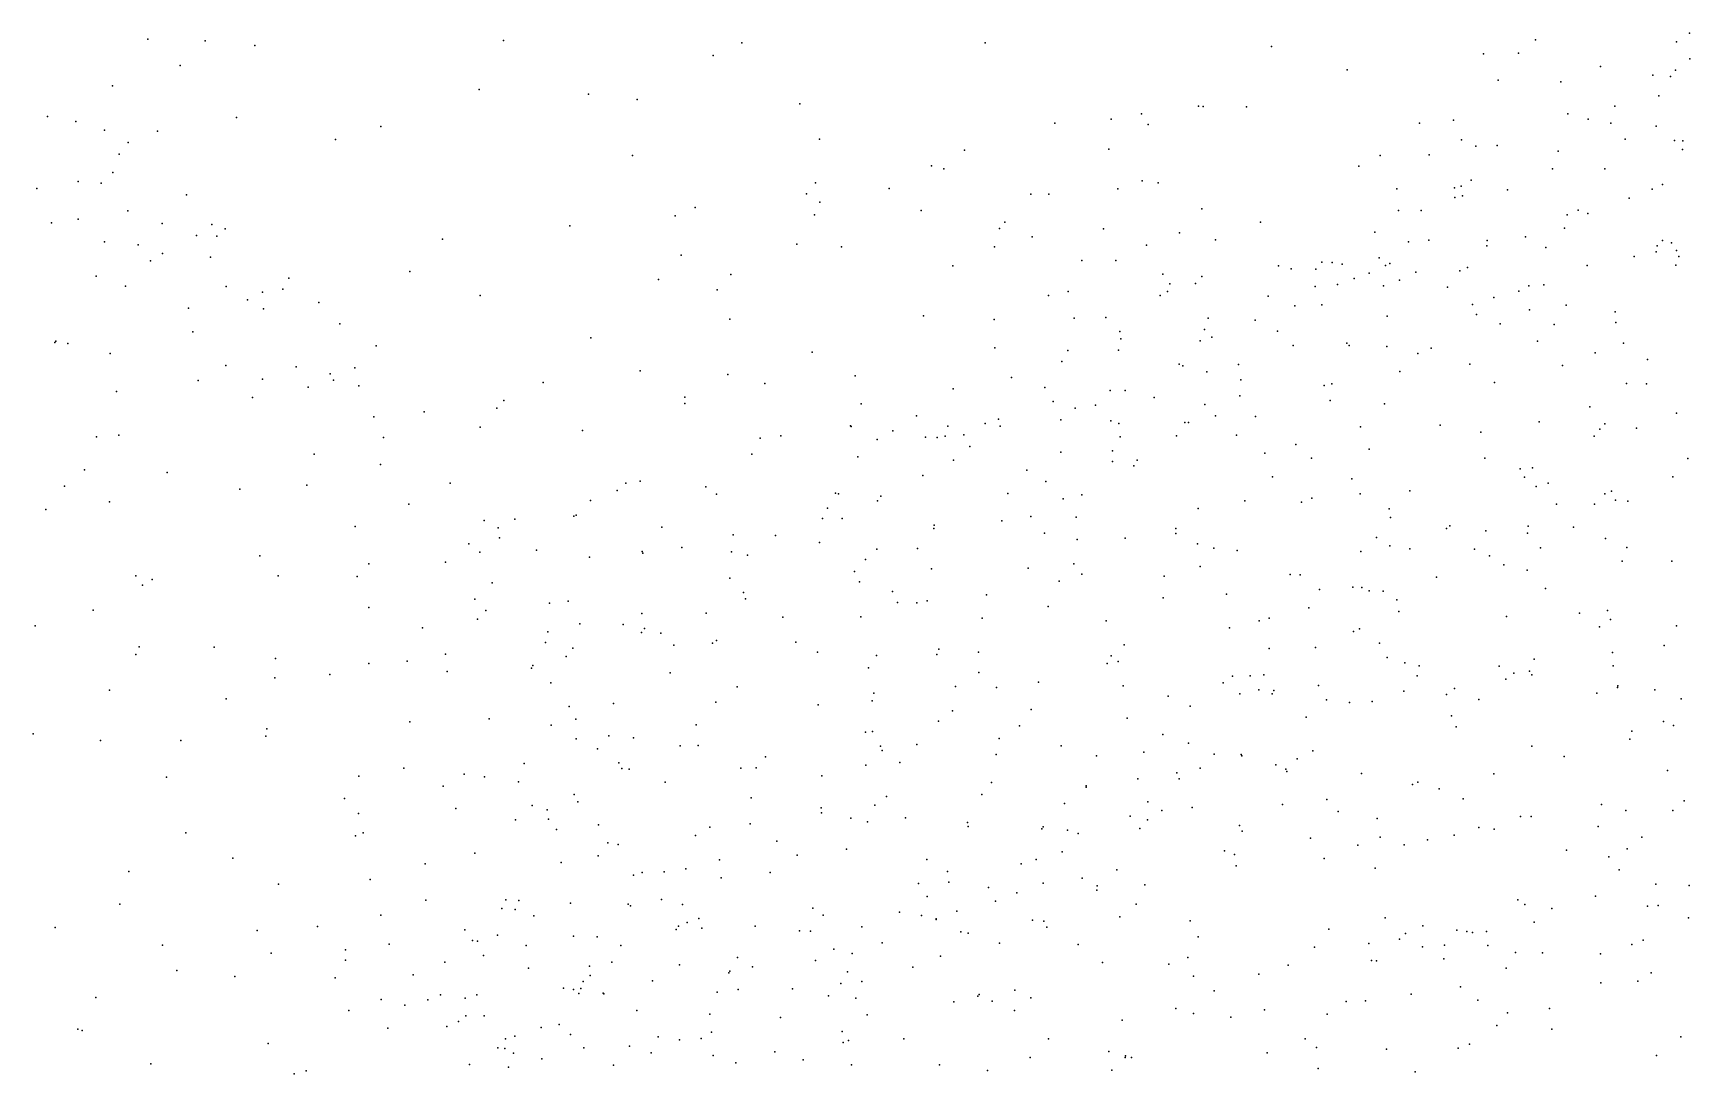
# Model space of a CAD drawing. Header units: metres. Extents: x -25 to 25, y -27.8 to 27.8.
# Drawn here: x -15.273 to -12.585, y 11.886 to 13.573 of the extents above; entities that cross this region are included whole.
import ezdxf

# ---------------------------------------------------------------- set-up
doc = ezdxf.new("R2010")
doc.units = ezdxf.units.M

msp = doc.modelspace()

# ---------------------------------------------------------------- linework, layer by layer
for p in [(-15.0862, 13.5639, 14.3779), (-14.9936, 13.5612, 11.52), (-14.913, 13.5536, 14.65), (-14.5093, 13.5615, 14.7695), (-14.1228, 13.558, 10.6411), (-13.7278, 13.558, 14.5254), (-13.2634, 13.5516, 10.4463), (-12.8351, 13.5627, -9.1141), (-12.6062, 13.5594, -8.1062), (-12.5849, 13.5735, -11.3338), (-15.0339, 13.5208, 14.5224), (-14.1693, 13.5375, 14.6948), (-12.9195, 13.5401, 10.6238), (-12.8623, 13.5413, -8.4473), (-12.5845, 13.5319, -11.0073), (-13.1404, 13.5141, -9.3189), (-12.8953, 13.497, 15.8571), (-12.7938, 13.4944, -11.4222), (-12.7293, 13.5195, -11.1175), (-12.6447, 13.5054, -9.1426), (-12.6161, 13.5033, -11.5543), (-12.6077, 13.5134, -5.8751), (-15.1436, 13.4882, 11.643), (-14.549, 13.4821, 11.1227), (-14.3715, 13.4748, 10.8699), (-12.6346, 13.4718, 10.901), (-14.2925, 13.4658, 14.8454), (-14.0285, 13.4586, 10.514), (-13.4743, 13.4427, 10.369), (-13.3815, 13.4549, 15.2955), (-13.3742, 13.4546, -9.3183), (-13.3039, 13.4542, 15.523), (-12.7825, 13.4426, -6.1115), (-12.7063, 13.4549, 2.8598), (-15.2491, 13.4384, -6.8365), (-15.203, 13.4302, 14.4104), (-15.1567, 13.4162, -6.6942), (-15.0709, 13.4144, 14.6587), (-14.9423, 13.4367, 11.4319), (-14.7085, 13.4222, 14.9215), (-13.615, 13.4275, 14.7473), (-13.5236, 13.4342, -8.821), (-13.4634, 13.4255, 15.039), (-13.0231, 13.4274, -8.4223), (-12.9679, 13.4323, -9.4527), (-12.7497, 13.434, -5.8373), (-12.7125, 13.4277, 3.1051), (-12.6391, 13.4229, -9.2737), (-15.1182, 13.3964, -6.4545), (-14.7817, 13.4011, 11.2924), (-13.9969, 13.4013, 14.8034), (-12.955, 13.4003, 10.5572), (-12.9319, 13.3901, -11.0835), (-12.8973, 13.3912, -11.5996), (-12.6897, 13.4017, 2.5231), (-12.6095, 13.3994, -11.7273), (-12.5959, 13.3989, -5.6), (-15.1329, 13.377, -6.2406), (-14.3, 13.3749, 10.7196), (-13.7614, 13.3839, 10.3737), (-13.5273, 13.3852, -9.2597), (-13.0871, 13.3749, -9.555), (-13.0074, 13.3764, -11.446), (-12.798, 13.3821, -10.9081), (-12.5965, 13.3849, -6.5269), (-15.1996, 13.3331, -5.402), (-15.1432, 13.3473, -6.0592), (-13.815, 13.3584, -5.8778), (-13.7948, 13.3535, 14.8157), (-13.4733, 13.3338, 15.2159), (-13.1217, 13.3576, 15.8094), (-12.9391, 13.335, -9.6094), (-12.8072, 13.3534, -5.6873), (-12.7224, 13.3537, 2.3715), (-15.2663, 13.3217, -5.0746), (-15.162, 13.3303, -5.7004), (-15.0238, 13.3113, 14.8281), (-14.0176, 13.3127, -6.0712), (-14.0031, 13.331, -5.9168), (-13.8834, 13.3218, -6.1509), (-13.654, 13.3123, -9.1044), (-13.6246, 13.3122, -5.7512), (-13.5126, 13.3208, -8.6371), (-13.4473, 13.331, -9.4512), (-13.06, 13.3208, -11.1465), (-12.9664, 13.3226, -6.0266), (-12.9657, 13.3072, 2.6339), (-12.9555, 13.3256, 2.8161), (-12.9533, 13.3095, 3.0017), (-12.8805, 13.3196, -6.3018), (-12.6832, 13.3057, 3.4366), (-12.6454, 13.3206, -9.4679), (-12.6289, 13.3282, 16.0431), (-15.119, 13.2855, -6.9166), (-14.1982, 13.2906, 14.9646), (-14.0047, 13.2789, 14.9236), (-13.9963, 13.2992, -5.7418), (-13.8315, 13.2857, -5.643), (-13.3763, 13.2888, 10.3602), (-13.0571, 13.2861, -8.2819), (-13.0203, 13.2861, -10.9862), (-12.7835, 13.2789, 16.0448), (-12.7655, 13.2865, -5.5231), (-12.75, 13.2811, 10.6694), (-15.2426, 13.2657, 14.581), (-15.1992, 13.2719, 11.6209), (-15.0631, 13.2647, -5.593), (-14.9827, 13.2629, -6.6316), (-14.9609, 13.2564, -6.4513), (-14.4016, 13.261, 10.8068), (-14.2306, 13.2774, 10.6189), (-13.7046, 13.2567, -6.2753), (-13.6959, 13.267, -8.9376), (-13.5359, 13.2564, -6.1939), (-13.2809, 13.2667, 15.7105), (-12.7879, 13.2572, -11.8622), (-15.1567, 13.2348, 14.7533), (-15.1023, 13.2301, -5.036), (-15.0075, 13.2455, -5.986), (-14.9746, 13.2443, -6.1725), (-14.6085, 13.2396, 15.0583), (-14.0334, 13.2314, 10.4453), (-13.961, 13.2267, -6.2959), (-13.7129, 13.2267, 14.9695), (-13.6517, 13.2429, -9.2788), (-13.4663, 13.2294, -8.482), (-13.4124, 13.2495, -6.0547), (-13.3543, 13.2382, -5.8933), (-13.0959, 13.2508, -5.9502), (-13.0408, 13.2348, -6.2162), (-13.0078, 13.2378, -9.7808), (-12.9141, 13.2285, -10.7836), (-12.9132, 13.2374, -5.5939), (-12.8511, 13.2433, 3.3471), (-12.8184, 13.2261, -6.5243), (-12.6375, 13.2283, -6.6606), (-12.6288, 13.2372, -5.4192), (-12.6142, 13.2332, -11.9222), (-15.0822, 13.2042, -4.8845), (-15.0624, 13.2164, 11.4808), (-14.9847, 13.2104, -6.795), (-14.221, 13.2132, -5.9454), (-13.5712, 13.2046, 15.151), (-13.516, 13.2049, 15.3043), (-13.1814, 13.2019, -11.1192), (-13.1646, 13.2013, -6.1158), (-13.1488, 13.1987, -5.7534), (-13.0885, 13.2091, 2.8188), (-13.0711, 13.1999, -11.744), (-12.675, 13.2114, -9.6551), (-12.6393, 13.2189, -7.8084), (-12.606, 13.2209, 3.6158), (-12.6025, 13.2111, -10.5779), (-15.1702, 13.1794, -4.5926), (-14.8578, 13.1761, -6.3137), (-14.6614, 13.1867, 11.1177), (-14.2577, 13.174, 15.0534), (-14.1404, 13.1819, -6.2407), (-13.7802, 13.1961, -5.5119), (-13.4394, 13.1826, 15.4836), (-13.3761, 13.179, -5.6384), (-13.2517, 13.1963, -9.8374), (-13.2315, 13.1911, -10.0017), (-13.1915, 13.1907, -10.2295), (-13.1289, 13.1758, 2.671), (-13.105, 13.1842, -10.0901), (-13.0782, 13.1965, -9.9208), (-13.0558, 13.1729, -10.8257), (-13.029, 13.1861, 2.1717), (-12.9576, 13.1878, 10.5098), (-12.9453, 13.1934, -11.8393), (-12.7513, 13.1965, 2.0949), (-12.6073, 13.1971, 10.7151), (-15.1226, 13.1633, -7.0406), (-14.9595, 13.1625, -5.3637), (-14.9002, 13.1536, -5.7512), (-14.8673, 13.1585, -6.5605), (-14.5472, 13.148, 10.9546), (-14.1627, 13.1571, -5.6352), (-13.6251, 13.1478, -5.4774), (-13.5931, 13.1547, -8.5685), (-13.4439, 13.148, -10.0042), (-13.4321, 13.1546, -6.305), (-13.4285, 13.1669, -9.7811), (-13.3867, 13.1676, -10.3053), (-13.2687, 13.1472, -11.2403), (-13.1923, 13.1628, 15.8416), (-13.156, 13.166, 2.4423), (-13.0815, 13.1636, -10.4972), (-12.9779, 13.1613, -8.1462), (-12.9025, 13.1449, -10.0906), (-12.8619, 13.1553, -10.6087), (-12.8458, 13.1639, -9.8725), (-12.8213, 13.1652, -5.4357), (-15.0204, 13.1277, 14.9671), (-14.9247, 13.1408, -5.0453), (-14.8985, 13.1264, -4.8376), (-14.809, 13.1364, 15.0747), (-13.2252, 13.1315, 10.3676), (-13.1818, 13.133, 2.1446), (-12.9373, 13.1333, 16.0326), (-12.8448, 13.1246, -10.2766), (-12.785, 13.1321, 10.5667), (-12.7058, 13.1217, -10.4775), (-14.7749, 13.1022, -6.0229), (-14.1423, 13.1098, 10.5034), (-13.8279, 13.1149, -6.4584), (-13.713, 13.1093, -9.325), (-13.5834, 13.1112, -9.5652), (-13.5322, 13.1123, -10.1653), (-13.372, 13.0929, 10.306), (-13.3661, 13.111, -10.5731), (-13.2897, 13.1079, -11.6572), (-13.0754, 13.1146, 1.9827), (-12.9309, 13.117, -6.5187), (-12.8923, 13.1019, 3.4929), (-12.8047, 13.1009, -11.9782), (-12.7044, 13.1041, 3.6663), (-15.2372, 13.0717, 14.7729), (-15.2358, 13.0742, -7.189), (-15.2164, 13.07, -4.3276), (-15.0134, 13.089, -4.4479), (-14.7159, 13.0662, -6.3054), (-14.3679, 13.0796, -5.8242), (-13.5094, 13.0898, -10.4472), (-13.5076, 13.0776, 10.2103), (-13.3792, 13.0744, -11.5348), (-13.3602, 13.0807, -8.3315), (-13.2533, 13.0902, -10.9557), (-13.2282, 13.0671, 2.7373), (-13.1413, 13.0709, -5.5179), (-13.1373, 13.0671, -8.1956), (-13.0759, 13.0655, -6.4775), (-12.8319, 13.0738, -7.9416), (-12.6921, 13.0705, -10.1282), (-15.1475, 13.054, 11.4967), (-14.0086, 13.0561, 15.0565), (-13.7124, 13.0634, 10.1892), (-13.6035, 13.041, -5.3542), (-13.5939, 13.059, -9.9327), (-13.5115, 13.0591, -8.446), (-13.0261, 13.0538, 3.4047), (-13.0041, 13.0628, -11.9507), (-12.7382, 13.0551, -6.7325), (-12.6533, 13.0443, 1.8798), (-15.0045, 13.0102, -4.3145), (-14.9598, 13.0347, -6.9309), (-14.9001, 13.0122, 15.1106), (-14.8458, 13.0322, -4.4917), (-14.7908, 13.0209, -5.5274), (-14.7854, 13.0108, -5.1127), (-14.7508, 13.0308, -5.7633), (-14.2875, 13.0256, -6.303), (-14.1452, 13.0199, -6.4158), (-13.9389, 13.018, 10.31), (-13.6849, 13.0153, -10.3533), (-13.4129, 13.0367, -11.3243), (-13.4072, 13.0341, -6.4656), (-13.368, 13.0241, -11.0988), (-13.3167, 13.0363, 2.4155), (-13.313, 13.0113, 2.5678), (-13.0549, 13.0249, 15.977), (-12.9414, 13.0367, -5.4068), (-12.7909, 13.0344, 16.1266), (-15.1372, 12.9925, -4.2131), (-14.8265, 12.9994, -6.7689), (-14.7441, 13.0014, -4.9176), (-14.4448, 13.0067, -6.1508), (-14.0851, 13.0055, -5.3896), (-13.78, 12.9966, 9.9724), (-13.6309, 12.9986, 9.9179), (-13.5249, 12.9941, -10.6984), (-13.5006, 12.9942, 10.0786), (-13.3149, 12.9853, 2.995), (-13.1781, 13.0018, 3.3068), (-13.1652, 13.0047, -11.9522), (-12.9015, 13.0067, -6.6556), (-12.6875, 13.0052, -7.7817), (-12.6549, 13.0046, 10.5259), (-14.9167, 12.9827, 11.2147), (-14.6382, 12.9596, -6.4678), (-14.5203, 12.9653, 15.1952), (-14.5089, 12.978, 10.8402), (-14.2151, 12.983, -5.4737), (-14.2151, 12.9731, 10.543), (-13.929, 12.9725, 10.1059), (-13.6177, 12.9762, 9.7023), (-13.5816, 12.9652, -6.549), (-13.5488, 12.9702, -11.686), (-13.4538, 12.9825, -10.8465), (-13.3715, 12.9711, 3.3628), (-13.1683, 12.9779, 1.8032), (-13.0802, 12.9724, 10.3463), (-12.7468, 12.9676, 3.8146), (-12.6062, 12.9573, -5.2367), (-14.7197, 12.9511, -6.6447), (-14.5471, 12.9346, -5.7221), (-13.9463, 12.9368, -5.2867), (-13.9455, 12.9354, -11.4649), (-13.8395, 12.9531, -11.5757), (-13.7884, 12.9361, -9.2986), (-13.7279, 12.9405, -11.7257), (-13.7064, 12.9476, -9.618), (-13.7035, 12.9363, 9.5007), (-13.6049, 12.9465, -11.3292), (-13.5239, 12.9449, -11.1737), (-13.5108, 12.9403, 3.147), (-13.4041, 12.9421, 9.8303), (-13.3981, 12.9421, 3.5611), (-13.354, 12.953, 2.8297), (-13.2892, 12.9517, 10.1365), (-13.119, 12.935, -5.3844), (-12.9894, 12.9378, 3.5953), (-12.829, 12.9432, 10.4), (-12.7305, 12.9313, 4.3208), (-12.7225, 12.9401, 4.5157), (-12.6712, 12.9331, 16.2388), (-15.1696, 12.9187, -4.0669), (-15.1332, 12.9213, 14.9713), (-14.7042, 12.9178, -4.4342), (-14.3809, 12.9289, 10.6845), (-14.0927, 12.9164, 10.2757), (-14.0593, 12.9206, 9.6918), (-13.9033, 12.9145, 9.4829), (-13.8775, 12.9284, -6.5627), (-13.8248, 12.9184, -10.0108), (-13.8055, 12.9179, 3.3265), (-13.793, 12.9197, -8.8809), (-13.7623, 12.9222, -10.6115), (-13.7528, 12.9029, 3.6571), (-13.5089, 12.9187, -5.2909), (-13.4172, 12.9207, -8.3178), (-13.32, 12.9217, 1.8373), (-13.2238, 12.9063, 3.5959), (-12.9234, 12.9265, 16.0848), (-12.7397, 12.9199, 1.7048), (-14.8166, 12.8905, 11.0318), (-14.1063, 12.8906, 10.0606), (-13.9343, 12.8863, 15.1293), (-13.7792, 12.8811, -11.2065), (-13.6049, 12.8941, -10.9883), (-13.5215, 12.8786, 2.2312), (-13.5213, 12.8963, 9.485), (-13.4811, 12.8809, 15.4508), (-13.2743, 12.8922, -12.0787), (-13.1986, 12.8841, 10.0189), (-13.1049, 12.8989, -12.1052), (-12.9172, 12.8843, 3.7415), (-12.588, 12.8839, 10.4099), (-15.189, 12.8655, -7.2643), (-15.055, 12.8607, -7.1471), (-14.7091, 12.874, -5.4006), (-13.8292, 12.8562, 3.141), (-13.6605, 12.8648, 2.9999), (-13.4866, 12.8719, 2.5212), (-13.2616, 12.854, 15.7645), (-13.133, 12.8505, 15.9022), (-12.8601, 12.867, 4.3971), (-12.8528, 12.8534, 4.2301), (-12.8399, 12.8686, -6.8243), (-12.612, 12.8537, 5.4739), (-15.2215, 12.839, 11.4156), (-14.9373, 12.834, -7.0281), (-14.8287, 12.8406, 15.1805), (-14.596, 12.8437, -4.8251), (-14.3248, 12.832, -11.6841), (-14.3108, 12.8439, -6.4447), (-14.2877, 12.8468, -11.4403), (-14.1813, 12.8375, 15.1951), (-14.1639, 12.8258, -11.8897), (-13.9705, 12.8274, 3.4912), (-13.9658, 12.8266, -10.5125), (-13.8974, 12.8228, -11.9767), (-13.691, 12.8268, -6.6192), (-13.6292, 12.8461, 3.7961), (-13.571, 12.8246, 2.0934), (-13.1196, 12.8266, 1.6182), (-13.0391, 12.831, 10.1285), (-12.8339, 12.8382, 4.7626), (-12.8144, 12.8435, -7.9052), (-12.7223, 12.8265, 5.3617), (-12.7115, 12.8307, -6.9156), (-15.2519, 12.8012, 14.8624), (-15.1488, 12.8134, -3.9028), (-14.663, 12.8095, -4.2502), (-14.3682, 12.8155, 15.2235), (-13.9836, 12.8029, -10.1046), (-13.9023, 12.8148, -11.0261), (-13.6011, 12.8181, -5.2045), (-13.3825, 12.8025, 15.5844), (-13.3063, 12.8149, 9.5612), (-13.2145, 12.8128, -12.203), (-13.198, 12.8196, 9.792), (-13.0726, 12.8019, -6.7822), (-12.801, 12.8097, 1.5849), (-12.7391, 12.8096, 5.7341), (-12.7054, 12.8163, 10.2928), (-12.6849, 12.8145, 5.0327), (-14.7499, 12.7735, -4.011), (-14.5405, 12.7829, -4.6082), (-14.5179, 12.7712, 15.2378), (-14.4911, 12.7853, 10.7274), (-14.3954, 12.7903, -11.5372), (-14.3913, 12.7915, -5.4903), (-14.2523, 12.7724, 10.3336), (-13.992, 12.7865, 3.2195), (-13.96, 12.7862, -6.5926), (-13.8114, 12.7703, -9.2491), (-13.8107, 12.7756, -8.9873), (-13.7007, 12.7825, -8.6103), (-13.654, 12.7897, 9.2394), (-13.5803, 12.7886, -12.102), (-13.4185, 12.7704, -5.2203), (-13.0701, 12.788, 9.9354), (-12.9795, 12.77, -5.2945), (-12.9741, 12.7744, 5.5022), (-12.8468, 12.7738, 4.918), (-12.7733, 12.7723, -5.2316), (-14.5655, 12.7453, -5.4262), (-14.5156, 12.7552, -6.5669), (-14.1369, 12.7599, -11.0809), (-14.0683, 12.7589, -5.2312), (-13.9965, 12.7474, -9.943), (-13.6315, 12.7628, 2.747), (-13.5786, 12.7524, 3.9192), (-13.5006, 12.7544, 9.2406), (-13.4187, 12.7621, 1.7229), (-13.3836, 12.7454, -6.6967), (-13.0928, 12.7555, 3.9177), (-13.0714, 12.7423, -12.3055), (-12.9155, 12.7662, 5.8157), (-12.8477, 12.7626, 16.2027), (-12.7215, 12.7541, -12.2534), (-14.9046, 12.7256, 10.9207), (-14.6036, 12.7156, -4.1151), (-14.5476, 12.7319, -4.3259), (-14.4558, 12.7352, -11.6844), (-14.3696, 12.7235, -11.888), (-14.2843, 12.7327, -11.1796), (-14.2831, 12.7299, 9.7348), (-14.2201, 12.7393, 9.5274), (-14.1395, 12.7321, -12.0447), (-14.1134, 12.7271, -10.3536), (-13.922, 12.72, 15.1926), (-13.9036, 12.7367, -5.1854), (-13.8379, 12.7379, 2.9458), (-13.3571, 12.7382, 9.3146), (-13.3192, 12.7343, 3.9743), (-13.1186, 12.7328, 5.572), (-13.0391, 12.737, 4.0705), (-12.9339, 12.7364, 5.1523), (-12.9095, 12.726, 9.8338), (-12.8267, 12.7389, 5.9832), (-12.6945, 12.7174, 9.8208), (-12.6866, 12.7391, 16.3659), (-12.6135, 12.717, 6.1104), (-15.106, 12.6934, -3.6446), (-15.0792, 12.6877, -7.2551), (-14.8748, 12.6932, -3.655), (-14.7467, 12.6925, -6.8815), (-14.728, 12.7131, -3.8018), (-14.1423, 12.6898, -6.536), (-13.9401, 12.7002, -9.7325), (-13.8151, 12.7047, 9.1592), (-13.6579, 12.706, 1.9659), (-13.584, 12.7131, -8.4675), (-13.5711, 12.6961, 15.2727), (-13.4377, 12.6927, 15.4445), (-13.3792, 12.7086, -8.2821), (-13.2331, 12.6955, -6.8025), (-13.2168, 12.6949, 1.5428), (-12.9955, 12.6913, 6.0061), (-12.8863, 12.7112, 1.4933), (-12.8483, 12.7028, -12.339), (-15.0953, 12.6781, 10.9899), (-14.5279, 12.6819, -5.0015), (-14.1199, 12.6666, 15.2394), (-13.9319, 12.6834, -12.1638), (-13.8784, 12.6682, 3.9192), (-13.7258, 12.6627, 2.1092), (-13.6078, 12.6848, -12.2662), (-13.3364, 12.6637, -12.3954), (-13.1853, 12.671, 15.7798), (-13.1315, 12.6749, 4.3866), (-13.1165, 12.6743, 4.5509), (-13.1048, 12.6693, 9.4576), (-13.0822, 12.6684, 15.9186), (-12.8189, 12.6728, 6.1531), (-15.1751, 12.6379, -7.3814), (-14.7279, 12.6422, -3.6346), (-14.556, 12.6557, -3.9785), (-14.5378, 12.6374, -5.1601), (-14.4346, 12.6488, -11.2731), (-14.4045, 12.6524, 10.4809), (-14.1168, 12.6562, 3.2001), (-13.8702, 12.6504, -9.4932), (-13.8389, 12.6495, 2.8185), (-13.8219, 12.6529, -9.1218), (-13.6255, 12.6434, 9.0901), (-13.4388, 12.6575, 4.0584), (-13.2029, 12.6415, -5.2408), (-13.0602, 12.6547, -8.1209), (-13.0566, 12.6353, -6.9541), (-12.718, 12.637, 6.2738), (-15.269, 12.6122, 11.1398), (-14.6408, 12.6092, 15.2497), (-14.5515, 12.6231, -11.4711), (-14.3854, 12.6155, 10.2679), (-14.315, 12.6146, 9.4965), (-14.2848, 12.6324, -12.0917), (-14.2808, 12.6082, -10.796), (-14.1805, 12.6326, -10.1748), (-14.0559, 12.6263, -9.8249), (-13.9295, 12.6271, -6.6125), (-13.7325, 12.6248, 15.2032), (-13.5314, 12.6204, -6.723), (-13.3312, 12.6091, 5.5901), (-13.2833, 12.6202, 5.7733), (-13.2669, 12.6246, 5.3609), (-13.1204, 12.6073, 4.975), (-12.8818, 12.6272, 9.5422), (-12.7635, 12.633, -7.072), (-12.7313, 12.6108, 1.4115), (-12.713, 12.6225, 9.5124), (-12.6061, 12.6122, -5.2108), (-14.4412, 12.585, -12.0024), (-14.4372, 12.6023, -4.738), (-14.2854, 12.6014, -6.5152), (-14.2542, 12.6006, -10.3553), (-14.2329, 12.5809, 9.3118), (-14.1702, 12.584, -9.9779), (-14.1638, 12.5883, -12.1865), (-14.035, 12.5857, 3.8703), (-13.5022, 12.5815, -5.1564), (-13.13, 12.6033, -12.5008), (-13.088, 12.5844, 6.1078), (-12.6264, 12.5806, -7.7174), (-15.1058, 12.5659, 10.8718), (-15.1007, 12.5785, 15.0486), (-14.9787, 12.5776, -3.4907), (-14.8794, 12.5593, 10.756), (-14.6656, 12.5549, -6.8561), (-14.6036, 12.5662, -11.7028), (-14.4078, 12.5623, 10.0721), (-14.3969, 12.5761, 9.7379), (-14, 12.5698, -9.6292), (-13.9042, 12.5642, 9.0575), (-13.8064, 12.5658, -12.3738), (-13.803, 12.5742, 2.3344), (-13.7385, 12.5697, 4.0741), (-13.5235, 12.5637, -8.4145), (-13.5122, 12.5546, 4.1713), (-13.2673, 12.5754, 4.408), (-13.1917, 12.5771, 9.2414), (-13.0755, 12.5608, 1.358), (-12.8372, 12.5585, 16.357), (-12.71, 12.5691, -12.504), (-14.8801, 12.5281, -7.1619), (-14.7909, 12.5335, 15.2254), (-14.7281, 12.5512, 10.6879), (-14.6009, 12.5382, 10.5981), (-14.464, 12.5436, -4.9699), (-14.462, 12.548, -6.6233), (-14.239, 12.5362, 3.4749), (-13.917, 12.5442, 4.0037), (-13.7384, 12.5368, -12.5254), (-13.53, 12.5513, -12.5794), (-13.3265, 12.5309, -8.2583), (-13.2981, 12.5311, -5.1908), (-13.2757, 12.533, 5.1152), (-13.0472, 12.5525, 9.3342), (-13.0272, 12.531, 15.9662), (-13.0237, 12.5476, 6.2612), (-12.8939, 12.547, 9.3787), (-12.8702, 12.5356, -7.9675), (-12.8445, 12.5386, 1.2937), (-12.8408, 12.5328, -5.2482), (-12.7088, 12.5475, 6.5152), (-15.1484, 12.5079, -3.4444), (-14.4328, 12.5199, -11.0674), (-14.13, 12.5135, 9.1643), (-13.9087, 12.5031, 2.718), (-13.7761, 12.5137, -8.779), (-13.7092, 12.5124, -12.7569), (-13.6413, 12.521, 1.7228), (-13.5042, 12.5148, 15.2712), (-13.3418, 12.52, 15.467), (-13.3145, 12.5018, 1.4131), (-13.2839, 12.5084, 4.613), (-13.2622, 12.5022, 6.1226), (-13.2597, 12.5073, 4.788), (-13.1869, 12.5155, 15.6746), (-13.0484, 12.5064, 1.0824), (-12.9795, 12.5011, -12.6498), (-12.9666, 12.5107, -7.0967), (-12.8831, 12.5258, 1.144), (-12.7355, 12.5032, -7.8002), (-12.7017, 12.5123, 1.1844), (-12.7014, 12.5151, -12.7051), (-12.6412, 12.5086, 0.701), (-14.9591, 12.4938, 15.1488), (-14.4029, 12.4815, 15.3256), (-14.3307, 12.4866, -10.253), (-14.1649, 12.4886, 3.068), (-13.9987, 12.4839, -5.1802), (-13.9114, 12.4908, -9.3464), (-13.7807, 12.4747, 1.8929), (-13.653, 12.4767, -6.7202), (-13.431, 12.4982, -12.8495), (-13.3955, 12.482, 5.9667), (-13.1741, 12.4922, 1.2392), (-13.1367, 12.4882, 0.9308), (-13.0998, 12.4896, -5.2344), (-12.927, 12.4929, 0.5685), (-12.5985, 12.4939, 0.9715), (-14.6612, 12.4568, -11.5423), (-14.5326, 12.4613, -6.7393), (-14.4322, 12.4514, -12.1169), (-14.3922, 12.4609, -10.5852), (-14.1966, 12.4518, -12.3034), (-13.8036, 12.4579, -12.9469), (-13.6724, 12.4502, 4.2129), (-13.4977, 12.4624, 4.2967), (-13.2073, 12.4643, -8.1858), (-12.9712, 12.4663, 16.1095), (-12.9635, 12.4485, 6.5847), (-12.6274, 12.4572, -12.9388), (-12.611, 12.4504, -5.2477), (-15.2725, 12.4372, 14.7981), (-15.163, 12.4264, 10.8216), (-15.0328, 12.4264, -7.4668), (-14.8951, 12.4332, -7.2911), (-14.8934, 12.4452, -3.3758), (-14.3916, 12.4292, 9.5008), (-14.3387, 12.4341, -4.1875), (-14.2986, 12.4305, -10.0248), (-13.9218, 12.4396, -12.6925), (-13.9106, 12.4408, 15.2958), (-13.8387, 12.4199, 8.9545), (-13.7052, 12.4293, -8.5901), (-13.4394, 12.4361, 5.1827), (-13.3982, 12.4218, 4.547), (-12.6818, 12.4283, -7.6588), (-12.6786, 12.4415, 6.8199), (-14.3567, 12.4128, -4.7039), (-14.2227, 12.4179, -6.5107), (-14.1937, 12.4183, 3.7877), (-14.0843, 12.4001, 15.3613), (-13.8977, 12.4174, 2.2159), (-13.8952, 12.4101, 2.4047), (-13.7099, 12.4034, -13.1613), (-13.6048, 12.4178, -8.4687), (-13.5474, 12.4015, -5.1464), (-13.4704, 12.4076, -13.1347), (-13.3565, 12.4044, 6.2318), (-13.3127, 12.4035, 1.0884), (-13.3114, 12.4016, 0.8749), (-13.2215, 12.3966, 6.4144), (-13.1961, 12.4096, -12.8867), (-12.8411, 12.4172, 6.7655), (-12.7886, 12.4003, 0.3395), (-15.0562, 12.3671, 15.0587), (-14.7441, 12.3686, 10.588), (-14.6709, 12.3813, -11.4005), (-14.5733, 12.3715, -11.1541), (-14.5403, 12.3675, 10.3536), (-14.4759, 12.3891, -10.9793), (-14.3223, 12.3899, 9.3443), (-14.3171, 12.3807, -3.9055), (-14.3053, 12.38, 3.3961), (-14.1241, 12.3814, -5.2448), (-14.0995, 12.3821, 2.8875), (-13.993, 12.3688, 9.0091), (-13.9216, 12.3862, -9.216), (-13.8661, 12.3905, -13.0946), (-13.4168, 12.3737, 4.9407), (-13.3789, 12.3814, 1.3078), (-13.2563, 12.3869, -6.9946), (-13.24, 12.3801, 0.5943), (-13.2386, 12.3759, -5.1943), (-13.1171, 12.373, 15.6879), (-12.9023, 12.3722, -5.2617), (-12.6208, 12.3779, 9.0438), (-14.6072, 12.3525, -6.8871), (-14.4852, 12.3591, 10.1961), (-14.3946, 12.3387, -4.9602), (-14.2472, 12.359, 15.3796), (-13.7334, 12.339, -13.3032), (-13.7178, 12.358, 1.6839), (-13.5641, 12.3508, 5.9124), (-13.564, 12.3528, 5.3116), (-13.4804, 12.3643, 6.115), (-13.4131, 12.3644, 4.6995), (-13.0344, 12.3547, 15.9009), (-13.026, 12.3587, -12.9266), (-12.991, 12.3481, -7.1952), (-14.7675, 12.3322, -7.1852), (-14.5866, 12.3161, -12.0537), (-14.4627, 12.3211, 9.9584), (-14.4386, 12.3138, -5.1263), (-14.3888, 12.3266, -3.6242), (-14.1076, 12.3335, -12.5416), (-13.9939, 12.3171, -6.5597), (-13.9067, 12.3213, 2.0166), (-13.888, 12.3354, -8.9691), (-13.5989, 12.3244, 1.5371), (-13.4638, 12.3266, 8.92), (-13.441, 12.3126, 0.8844), (-13.3922, 12.3179, 0.7283), (-13.2456, 12.3224, -13.1441), (-13.1736, 12.3304, 6.6057), (-13.1553, 12.3111, -8.1274), (-12.9523, 12.3316, 9.1269), (-12.7277, 12.3225, 6.9675), (-12.6883, 12.3127, 0.2339), (-12.6123, 12.3127, -0.9752), (-12.5939, 12.3283, -1.1596), (-14.7445, 12.3082, 15.237), (-14.4899, 12.2979, -10.8108), (-14.4363, 12.2988, -10.1911), (-14.3554, 12.2894, -4.8168), (-14.1745, 12.2859, 9.1473), (-14.1094, 12.2914, -9.485), (-13.9933, 12.3092, 2.673), (-13.946, 12.3004, 4.1995), (-13.9187, 12.2944, -13.2508), (-13.8571, 12.3011, -8.7577), (-13.7567, 12.2934, 4.3365), (-13.7554, 12.2866, 15.2908), (-13.6337, 12.2861, 6.1382), (-13.4925, 12.3036, -6.8296), (-13.4645, 12.2975, 1.152), (-13.3151, 12.2883, 15.3131), (-13.0918, 12.2998, -13.0779), (-12.9268, 12.2851, 6.9032), (-12.8591, 12.3028, -7.2617), (-12.8422, 12.303, -7.8361), (-12.7334, 12.2869, -7.5621), (-15.0249, 12.2765, -3.2862), (-14.7495, 12.2716, -11.623), (-14.737, 12.2765, -3.3172), (-14.4231, 12.2821, 9.5834), (-14.3398, 12.2605, 3.6514), (-14.3232, 12.2576, 3.2855), (-14.198, 12.2725, 2.9688), (-14.0656, 12.2633, -13.0962), (-13.6361, 12.283, -6.7448), (-13.5944, 12.2811, 4.5227), (-13.5767, 12.2753, 4.9867), (-13.4769, 12.2837, 6.4483), (-13.311, 12.2794, -8.1928), (-13.2002, 12.2677, 15.4315), (-13.087, 12.2696, 0.2598), (-13.0103, 12.2651, -8.0027), (-12.967, 12.2727, 16.243), (-12.9019, 12.2823, 0.1895), (-12.6622, 12.2697, -13.1857), (-14.9483, 12.2357, -7.5793), (-14.556, 12.2436, -10.9981), (-14.3558, 12.2393, -12.3224), (-14.1591, 12.233, -5.3283), (-14.033, 12.2401, 15.394), (-13.953, 12.2499, 2.2018), (-13.8224, 12.2335, 1.7975), (-13.645, 12.2335, -8.3803), (-13.6031, 12.2455, -5.1621), (-13.3395, 12.2475, -5.1874), (-13.3234, 12.2413, 0.4637), (-13.1777, 12.2351, 9.0049), (-13.1232, 12.2567, -7.1334), (-13.0478, 12.257, 15.7669), (-12.7847, 12.2487, -5.3031), (-12.7162, 12.2374, -1.125), (-12.6864, 12.2504, 8.9808), (-15.117, 12.2139, 10.7041), (-14.6363, 12.2261, -7.0386), (-14.4156, 12.2287, -10.0445), (-14.2982, 12.2081, 15.3997), (-14.2846, 12.2124, -9.766), (-14.2489, 12.2132, 4.0743), (-14.2136, 12.218, -4.1394), (-14.0765, 12.212, -8.9911), (-13.7889, 12.2138, -13.5199), (-13.6692, 12.2265, 5.212), (-13.5142, 12.2167, 0.7695), (-13.3205, 12.2228, 8.9344), (-13.095, 12.2194, 6.8476), (-12.6992, 12.2164, -0.8109), (-14.8744, 12.1931, 15.1652), (-14.7259, 12.2011, -7.2657), (-14.1561, 12.2035, -12.9255), (-13.8362, 12.1944, -6.6005), (-13.787, 12.1964, 8.8952), (-13.7223, 12.1879, 5.389), (-13.6767, 12.1791, 4.8662), (-13.6335, 12.1952, 6.4801), (-13.5707, 12.2029, 1.313), (-13.5466, 12.1836, 8.8785), (-13.5462, 12.1907, 15.1962), (-13.4686, 12.1921, -13.5584), (-12.6398, 12.1934, -0.6176), (-12.5854, 12.1914, 0.114), (-15.1321, 12.1611, -7.7708), (-14.6355, 12.1673, 10.4131), (-14.512, 12.1537, -10.2872), (-14.5054, 12.1679, -6.746), (-14.4903, 12.1521, -5.4267), (-14.4846, 12.1666, -3.4282), (-14.4004, 12.1625, 3.7551), (-14.3071, 12.1608, 3.1666), (-14.3033, 12.1583, -3.6402), (-14.2529, 12.1687, -4.4905), (-14.219, 12.1601, -9.4781), (-14.0072, 12.1546, -13.3928), (-13.822, 12.1733, 4.4545), (-13.7109, 12.1655, 1.5738), (-13.4831, 12.1609, 6.6648), (-12.8635, 12.168, -7.7192), (-12.852, 12.1605, -7.4178), (-12.8082, 12.1536, -13.2569), (-12.7376, 12.1741, -1.3228), (-12.6534, 12.1577, 7.1336), (-12.6361, 12.1587, -5.3451), (-14.811, 12.1245, -11.5594), (-14.7082, 12.1429, 15.247), (-14.4602, 12.1418, 9.9203), (-14.2255, 12.125, -9.1789), (-14.2112, 12.1309, 9.1896), (-14.1922, 12.1378, 4.2869), (-14.1008, 12.1254, 9.0758), (-13.9909, 12.1433, -8.5916), (-13.9282, 12.124, 1.958), (-13.8667, 12.148, 15.3691), (-13.8311, 12.1427, 6.0649), (-13.8073, 12.1369, 5.744), (-13.8073, 12.136, 6.3024), (-13.774, 12.1493, 5.5801), (-13.6508, 12.1347, -13.6562), (-13.6325, 12.1331, 1.165), (-13.6279, 12.1235, 0.9253), (-13.5091, 12.1401, -8.2296), (-13.3951, 12.1337, 15.1649), (-13.0791, 12.1389, 0.06), (-13.0178, 12.1256, -0.1027), (-12.8369, 12.1319, -0.0809), (-12.5865, 12.1387, -0.4785), (-15.2366, 12.1228, 14.7289), (-14.9089, 12.1182, 10.606), (-14.5721, 12.1191, -10.8614), (-14.5598, 12.1017, -10.56), (-14.5514, 12.101, -6.924), (-14.5193, 12.1108, 10.1896), (-14.3957, 12.1088, -9.9147), (-14.3572, 12.1081, 4.2972), (-14.2291, 12.1196, 2.982), (-14.1876, 12.1218, -13.0785), (-14.0293, 12.1174, 2.6562), (-14.0115, 12.1172, -5.3016), (-13.8948, 12.0983, -8.4088), (-13.7674, 12.1161, 5.0752), (-13.7556, 12.114, 4.7398), (-13.7047, 12.0975, -8.2866), (-13.3824, 12.1081, -6.9735), (-13.1701, 12.1203, -13.4364), (-13.1055, 12.097, -0.3438), (-13.0557, 12.1039, 15.6454), (-13.0459, 12.1132, -7.2211), (-12.9628, 12.1185, -5.287), (-12.9464, 12.1168, 8.9916), (-12.937, 12.1152, 7.0546), (-12.9147, 12.1164, 16.4271), (-12.6603, 12.1026, -1.6277), (-15.0627, 12.0943, 14.9782), (-14.8862, 12.0812, -7.6231), (-14.7659, 12.087, 10.554), (-14.7657, 12.0701, -11.3283), (-14.695, 12.096, -12.0063), (-14.5419, 12.0777, -12.2065), (-14.4725, 12.0937, -5.5739), (-14.3192, 12.0937, -5.5351), (-14.1295, 12.0743, -4.1556), (-14.0029, 12.0697, -6.4631), (-13.9736, 12.088, 8.9869), (-13.9435, 12.0808, 4.5617), (-13.8002, 12.0765, 1.6956), (-13.577, 12.0953, 0.6617), (-13.399, 12.0744, 0.3121), (-13.1937, 12.0912, -0.2132), (-13.1012, 12.0695, 8.9333), (-13.0185, 12.0916, -0.5367), (-12.9838, 12.0722, 16.2507), (-12.9827, 12.0946, -13.3041), (-12.9124, 12.094, -0.7015), (-12.8673, 12.0823, -1.245), (-12.8234, 12.082, 16.5748), (-12.7294, 12.0801, 8.8923), (-12.6785, 12.0953, -0.3092), (-15.0391, 12.0534, 10.6695), (-14.9451, 12.0438, -3.2279), (-14.656, 12.0462, -7.2814), (-14.6044, 12.0668, 4.0082), (-14.4689, 12.057, -5.2536), (-14.3699, 12.0605, -9.7645), (-14.3687, 12.0452, 3.3271), (-14.3335, 12.0666, -4.8162), (-14.2236, 12.0627, 4.4441), (-14.1435, 12.0494, -5.4631), (-14.1421, 12.0521, -4.3369), (-14.1053, 12.0592, 2.7811), (-13.951, 12.0513, 6.221), (-13.8453, 12.0587, -5.2704), (-13.5374, 12.0661, 6.7955), (-13.4298, 12.0636, -5.2185), (-13.3898, 12.0441, 6.9091), (-13.2836, 12.0476, -13.6284), (-13.2362, 12.0621, -5.2377), (-13.093, 12.069, -7.9589), (-12.8823, 12.057, -7.5987), (-12.6473, 12.0493, 16.696), (-14.7826, 12.0416, -3.2462), (-14.4118, 12.0247, 9.8128), (-14.3957, 12.0226, 4.4507), (-14.387, 12.0159, -3.4798), (-14.3837, 12.024, -6.4441), (-14.38, 12.0357, 9.6136), (-14.3477, 12.0165, -9.5584), (-14.3467, 12.0156, -9.371), (-14.2676, 12.0366, -8.7669), (-14.1629, 12.018, -6.3305), (-14.1285, 12.0224, -3.8966), (-14.0402, 12.0234, -8.3925), (-13.962, 12.0321, 2.3678), (-13.9281, 12.0354, 6.3931), (-13.6797, 12.0215, -5.2486), (-13.3561, 12.0204, 0.093), (-12.9564, 12.0268, -7.7746), (-12.7287, 12.0331, -13.3805), (-12.6691, 12.0359, -1.7928), (-15.171, 12.0093, 10.764), (-14.7076, 12.0061, -11.1827), (-14.6693, 11.9973, 3.8126), (-14.6322, 12.006, -11.0038), (-14.6113, 12.014, 15.2894), (-14.5718, 12.0084, -10.7094), (-14.5526, 12.0138, 4.3787), (-14.2931, 11.9885, 3.128), (-13.9819, 12.0122, 5.8769), (-13.9379, 12.0084, -13.6204), (-13.7788, 12.0023, 15.3151), (-13.7395, 12.0116, 6.7278), (-13.7375, 12.0143, 1.5386), (-13.7163, 12.0037, 1.335), (-13.68, 11.9885, 0.7904), (-13.6536, 12.0088, -6.7512), (-13.4186, 11.9917, -8.0811), (-13.2745, 11.9893, -0.6149), (-13.1421, 12.0028, -7.1713), (-13.1107, 12.0039, 15.5117), (-13.0368, 12.0148, -0.8942), (-12.9285, 12.005, -13.4174), (-12.8124, 11.9918, -1.6744), (-14.7605, 11.9882, 4.1456), (-14.6015, 11.9624, 3.6722), (-14.5822, 11.9707, 10.3221), (-14.5706, 11.9799, -7.1103), (-14.5409, 11.9797, -3.3334), (-14.4192, 11.966, -5.0993), (-14.1746, 11.9826, -13.327), (-14.0598, 11.9772, 4.6361), (-13.9194, 11.9814, 5.4966), (-13.5056, 11.9728, -6.8866), (-13.3897, 11.9838, -0.3735), (-13.3293, 11.9778, 8.8849), (-13.173, 11.9827, 7.0582), (-12.8978, 11.9643, 7.1751), (-12.8803, 11.9846, 8.8868), (-15.1999, 11.9584, 14.7814), (-15.193, 11.9561, -3.2318), (-14.8914, 11.935, 10.6243), (-14.697, 11.9597, 4.3656), (-14.5061, 11.9426, 4.5228), (-14.4909, 11.9469, -10.1553), (-14.4484, 11.9609, 10.0424), (-14.4008, 11.9493, -8.9609), (-14.2586, 11.9457, 9.3662), (-14.224, 11.9409, -6.1571), (-14.1884, 11.943, -3.6876), (-14.1721, 11.9535, -4.5444), (-13.9599, 11.9543, 4.8087), (-13.9583, 11.9368, -8.2415), (-13.9497, 11.9399, 2.2413), (-13.8597, 11.9425, -6.5661), (-13.6251, 11.9427, 15.2276), (-13.2086, 11.9423, -13.7161), (-12.8086, 11.958, -5.341), (-12.5989, 11.9456, -13.4788), (-14.5184, 11.928, 3.5453), (-14.5074, 11.9267, -5.4594), (-14.493, 11.9193, -5.6904), (-14.4471, 11.9101, -9.1922), (-14.3788, 11.9281, -6.3106), (-14.3049, 11.9304, -12.8563), (-14.2697, 11.9199, -13.0621), (-14.1693, 11.9153, 9.2213), (-14.0691, 11.9215, 6.345), (-14.0231, 11.9085, -3.9464), (-13.6551, 11.912, -8.1081), (-13.5271, 11.9222, -13.8531), (-13.5007, 11.9123, -0.2494), (-13.5, 11.9148, -5.2807), (-13.4903, 11.9121, -0.0087), (-13.2703, 11.9197, -7.085), (-13.1904, 11.9284, -0.8513), (-13.0768, 11.9259, -1.1261), (-12.9604, 11.9274, -7.3937), (-12.9422, 11.934, -1.522), (-12.6388, 11.9154, 7.2536), (-15.0814, 11.9022, 14.9305), (-14.8489, 11.8857, -11.4643), (-14.8293, 11.8907, -3.2263), (-14.5647, 11.9007, -10.4724), (-14.5011, 11.8963, -6.7211), (-14.3308, 11.8996, -8.6047), (-14.1326, 11.9034, 6.1139), (-13.9448, 11.9003, 5.2888), (-13.8022, 11.9005, 1.6893), (-13.724, 11.891, -5.3479), (-13.5223, 11.8917, 0.1773), (-13.1876, 11.8942, -7.9116), (-13.0302, 11.8892, -13.6809)]:
    msp.add_point(p)

doc.saveas('drawing.dxf')
